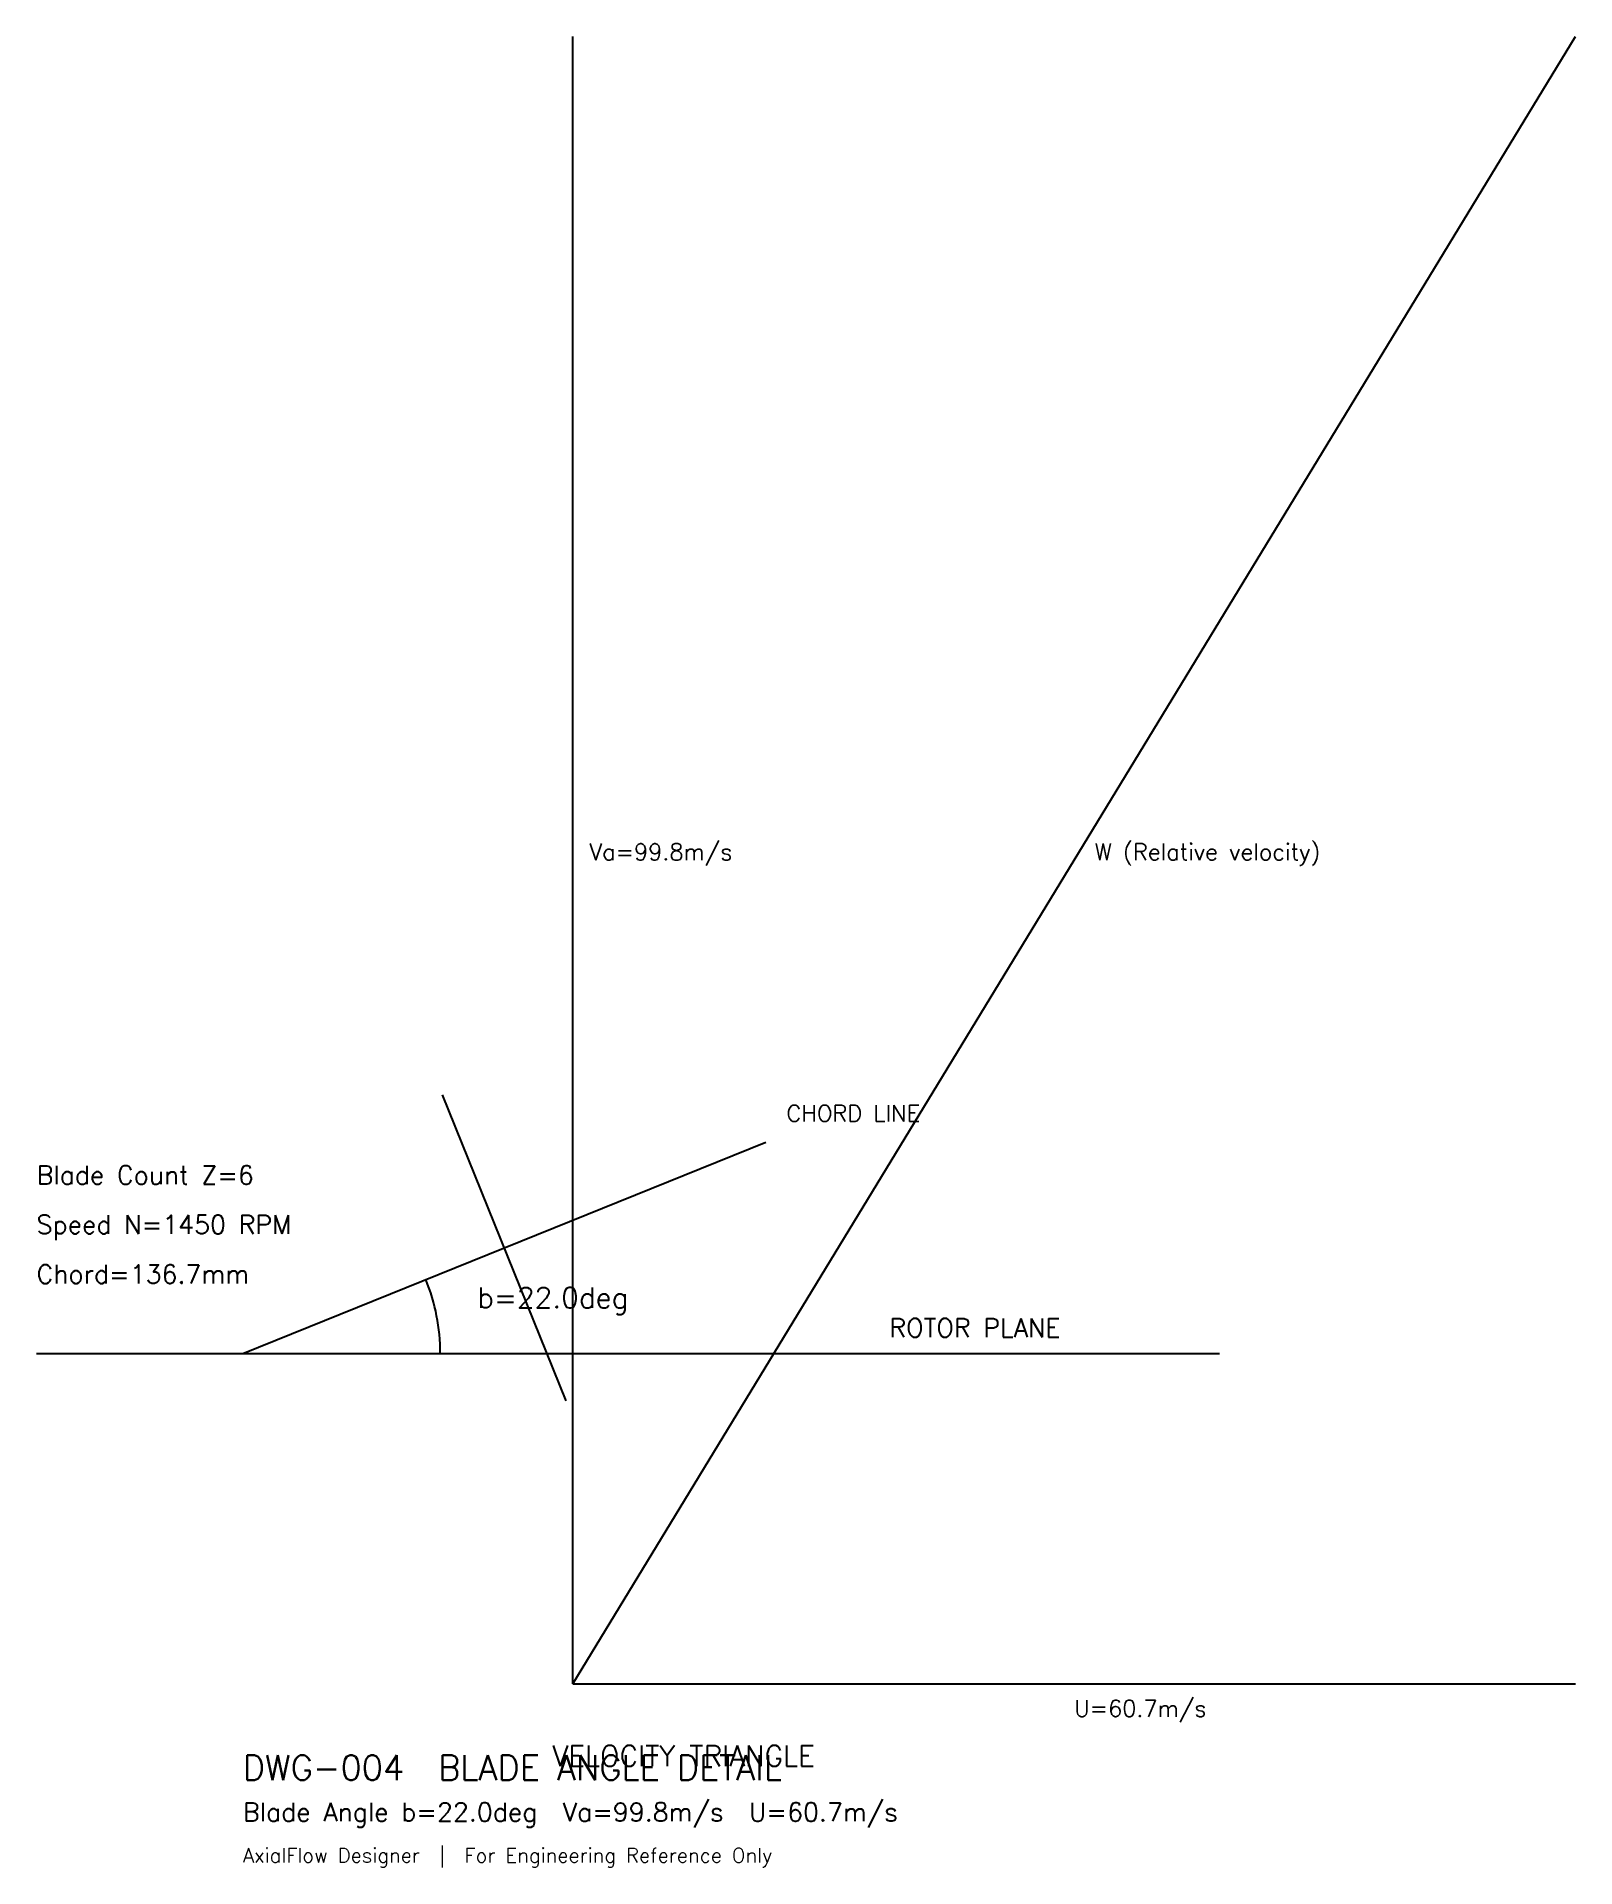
# Model space of a CAD drawing. Extents: x -50 to 323, y -125 to 319.
import ezdxf

# ---------------------------------------------------------------- set-up
doc = ezdxf.new("R2010")
doc.units = 0
for name, color, linetype in [('ANNOTATION', 3, 'Continuous'), ('BLADES', 5, 'Continuous'), ('CENTERLINE', 1, 'Continuous'), ('DIMENSIONS', 7, 'Continuous'), ('TITLE_BLOCK', 5, 'Continuous')]:
    doc.layers.add(name, color=color, linetype=linetype)
doc.styles.get("Standard").update_dxf_attribs({"font": 'simplex.shx'})

msp = doc.modelspace()

# ---------------------------------------------------------------- linework, layer by layer
at = {"layer": 'ANNOTATION'}
for q in [(80, 319.13), (322.96, -80)]:
    msp.add_line((80, -80), q, dxfattribs=at)
at = {"layer": 'BLADES'}
for p, q in [((80, -80), (322.96, 319.13)), ((0, 0), (126.75, 51.21))]:
    msp.add_line(p, q, dxfattribs=at)
at = {"layer": 'CENTERLINE'}
for p, q in [((78.36, -11.48), (48.39, 62.69)), ((-50, 0), (236.7, 0))]:
    msp.add_line(p, q, dxfattribs=at)
at = {"layer": 'DIMENSIONS'}
msp.add_arc((0, 0), 47.84, 0, 22, dxfattribs=at)

# ---------------------------------------------------------------- texts
at = {"layer": 'ANNOTATION'}
for s, height, p in [('Va=99.8m/s', 4, (84, 119.57)), ('Blade Count Z=6', 4.5, (-50, 41.01)), ('Speed N=1450 RPM', 4.5, (-50, 29.01)), ('Chord=136.7mm', 4.5, (-50, 17.01)), ('ROTOR PLANE', 4.5, (156.7, 4)), ('U=60.7m/s', 4, (201.48, -88)), ('Blade Angle b=22.0deg  Va=99.8m/s  U=60.7m/s', 4.5, (0, -113.35)), ('AxialFlow Designer  |  For Engineering Reference Only', 3.5, (0, -123.35))]:
    msp.add_text(s, height=height, dxfattribs=at).set_placement(p)
at = {"layer": 'BLADES'}
for s, p in [('W (Relative velocity)', (206.48, 119.57)), ('CHORD LINE', (131.75, 56.21))]:
    msp.add_text(s, height=4, dxfattribs=at).set_placement(p)
at = {"layer": 'DIMENSIONS'}
msp.add_text('b=22.0deg', height=5, dxfattribs=at).set_placement((56.78, 11.04))
at = {"layer": 'TITLE_BLOCK'}
for s, height, p in [('DWG-004  BLADE ANGLE DETAIL', 6, (0, -103.35)), ('VELOCITY TRIANGLE', 5, (75, -100))]:
    msp.add_text(s, height=height, dxfattribs=at).set_placement(p)

doc.saveas('drawing.dxf')
